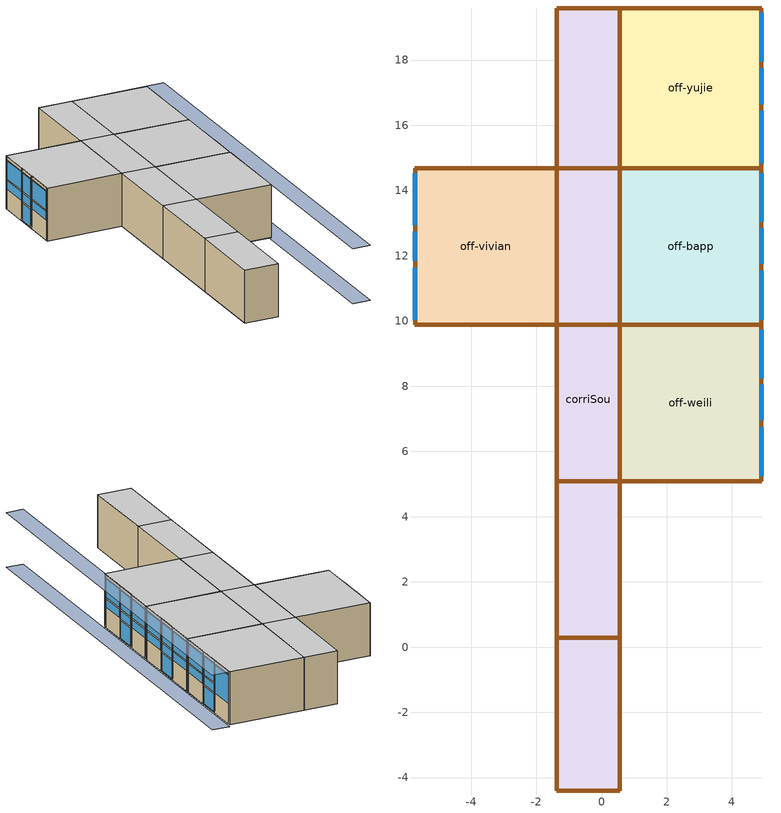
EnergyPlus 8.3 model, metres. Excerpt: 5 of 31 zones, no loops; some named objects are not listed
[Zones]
corriSou
 floor to underfloor_void_space (internal_floor_4): 0.56,-4.41 -1.37,-4.41 -1.37,19.6 0.56,19.6 z1.12
 wall to off-weili (internal_partition_9): 0.56,5.09 0.56,9.89 z1.12:4.12
 wall to off-zhiang (internal_partition_9): 0.56,0.29 0.56,5.09 z1.12:4.12
 wall to off-nina (internal_partition_9): 0.56,-4.41 0.56,0.29 z1.12:4.12
 wall to off-omer (internal_partition_9): -1.37,0.29 -1.37,5.09 z1.12:4.12
 wall to smallConf (internal_partition_9): -1.37,-4.41 -1.37,0.29 z1.12:4.12
 wall to off-chenlu (internal_partition_9): -1.37,5.09 -1.37,9.89 z1.12:4.12
 wall to off-vivian (internal_partition_9): -1.37,9.89 -1.37,14.69 z1.12:4.12
 wall to off-james (internal_partition_9): -1.37,14.69 -1.37,19.6 z1.12:4.12
 wall to corriNor (internal_partition_9): -1.37,19.6 0.56,19.6 z1.12:4.12
 wall to off-bapp (internal_partition_9): 0.56,9.89 0.56,14.69 z1.12:4.12
 wall to off-yujie (internal_partition_9): 0.56,14.69 0.56,19.6 z1.12:4.12
 wall adiabatic (insulated_metal_panel_wall_5): -1.37,-4.41 0.56,-4.41 z1.12:4.12
 door inside (IRTSurface): 0.56,-4.41 0.56,0.29 / 0.56,0.29 0.56,5.09 / -1.37,-4.41 -1.37,0.29 / -1.37,0.29 -1.37,5.09 / -1.37,5.09 -1.37,9.89 / -1.37,9.89 -1.37,14.69 / -1.37,14.69 -1.37,19.6 / -1.37,19.6 0.56,19.6 / 0.56,5.09 0.56,9.89 / 0.56,9.89 0.56,14.69 / 0.56,14.69 0.56,19.6 z1.12:4.12; -1.37,0.29 0.56,0.29 0.56,5.08 -1.37,5.08 z4.12; -1.37,5.09 0.56,5.09 0.56,9.88 -1.37,9.88 z4.12; -1.37,9.89 0.56,9.89 0.56,14.68 -1.37,14.68 z4.12; -1.37,-4.41 0.56,-4.41 0.56,0.28 -1.37,0.28 z4.12; -1.37,14.69 0.56,14.69 0.56,19.59 -1.37,19.59 z4.12
 ceiling to roofS1 (ceiling_tile_panel_12): -1.37,0.29 0.56,0.29 0.56,5.09 -1.37,5.09 z4.12
 ceiling to roofS2 (ceiling_tile_panel_12): -1.37,5.09 0.56,5.09 0.56,9.89 -1.37,9.89 z4.12
 ceiling to roofS3 (ceiling_tile_panel_12): -1.37,9.89 0.56,9.89 0.56,14.69 -1.37,14.69 z4.12
 ceiling to roofS0 (ceiling_tile_panel_12): -1.37,-4.41 0.56,-4.41 0.56,0.29 -1.37,0.29 z4.12
 ceiling to roofS4 (ceiling_tile_panel_12): -1.37,14.69 0.56,14.69 0.56,19.6 -1.37,19.6 z4.12
off-yujie
 floor to underfloor_void_space (internal_floor_4): 4.91,14.69 0.56,14.69 0.56,19.6 4.91,19.6 z1.12
 wall outside (insulated_metal_panel_wall_5): 4.91,16.6 4.91,17.8 / 4.91,17.9 4.91,19.46 / 4.91,14.83 4.91,16.5 z1.12:3.92
 wall outside (insulated_metal_panel_wall_mull): 4.91,16.6 4.91,17.8 / 4.91,17.9 4.91,19.46 / 4.91,14.83 4.91,16.5 z3.92:4.12
 wall outside (window_frame_uip0p49_mull_17): 4.91,17.8 4.91,17.9 / 4.91,19.46 4.91,19.6 / 4.91,14.69 4.91,14.83 / 4.91,16.5 4.91,16.6 z1.12:4.12
 wall to stairNcom (internal_partition_9): 0.56,19.6 4.91,19.6 z1.12:4.12
 wall to off-bapp (internal_partition_9): 0.56,14.69 4.91,14.69 z1.12:4.12
 window (lowe_double_layer_uip0d43_100123456): 4.91,16.65 4.91,17.75 z1.17:2.17; 4.91,16.65 4.91,17.75 / 4.91,14.84 4.91,16.45 z2.84:3.87; 4.91,16.65 4.91,17.75 / 4.91,14.84 4.91,16.45 z2.27:2.73; 4.91,17.95 4.91,19.45 z2.27:3.87
 door inside (IRTSurface): 0.56,19.6 4.91,19.6 / 0.56,14.69 4.91,14.69 z1.12:4.12; 0.56,14.69 4.91,14.69 4.91,19.59 0.56,19.59 z4.12
 ceiling to roofS4 (ceiling_tile_panel_12): 0.56,14.69 4.91,14.69 4.91,19.6 0.56,19.6 z4.12
off-bapp
 floor to underfloor_void_space (internal_floor_4): 4.91,9.89 0.56,9.89 0.56,14.69 4.91,14.69 z1.12
 wall outside (insulated_metal_panel_wall_5): 4.91,11.7 4.91,12.9 / 4.91,13 4.91,14.55 / 4.91,10.03 4.91,11.6 z1.12:3.92
 wall outside (insulated_metal_panel_wall_mull): 4.91,11.7 4.91,12.9 / 4.91,13 4.91,14.55 / 4.91,10.03 4.91,11.6 z3.92:4.12
 wall outside (window_frame_uip0p49_mull_17): 4.91,12.9 4.91,13 / 4.91,14.55 4.91,14.69 / 4.91,9.89 4.91,10.03 / 4.91,11.6 4.91,11.7 z1.12:4.12
 wall to off-weili (internal_partition_9): 4.91,9.89 0.56,9.89 z1.12:4.12
 window (lowe_double_layer_uip0d43_100123456): 4.91,11.75 4.91,12.85 z1.17:2.17; 4.91,11.75 4.91,12.85 / 4.91,13.05 4.91,14.54 / 4.91,10.04 4.91,11.55 z2.84:3.87; 4.91,11.75 4.91,12.85 / 4.91,13.05 4.91,14.54 / 4.91,10.04 4.91,11.55 z2.27:2.73
 door inside (IRTSurface): 4.91,9.89 0.56,9.89 z1.12:4.12; 0.56,9.89 4.91,9.89 4.91,14.68 0.56,14.68 z4.12
 ceiling to roofS3 (ceiling_tile_panel_12): 0.56,9.89 4.91,9.89 4.91,14.69 0.56,14.69 z4.12
off-weili
 floor to underfloor_void_space (internal_floor_4): 4.91,5.09 0.56,5.09 0.56,9.89 4.91,9.89 z1.12
 wall outside (insulated_metal_panel_wall_5): 4.91,6.9 4.91,8.1 / 4.91,8.2 4.91,9.75 / 4.91,5.23 4.91,6.8 z1.12:3.92
 wall outside (insulated_metal_panel_wall_mull): 4.91,6.9 4.91,8.1 / 4.91,8.2 4.91,9.75 / 4.91,5.23 4.91,6.8 z3.92:4.12
 wall outside (window_frame_uip0p49_mull_17): 4.91,8.1 4.91,8.2 / 4.91,9.75 4.91,9.89 / 4.91,5.09 4.91,5.23 / 4.91,6.8 4.91,6.9 z1.12:4.12
 wall to off-zhiang (internal_partition_9): 0.56,5.09 4.91,5.09 z1.12:4.12
 window (lowe_double_layer_uip0d43_100123456): 4.91,6.95 4.91,8.05 z1.17:2.17; 4.91,6.95 4.91,8.05 / 4.91,8.25 4.91,9.74 / 4.91,5.24 4.91,6.75 z2.84:3.87; 4.91,6.95 4.91,8.05 / 4.91,8.25 4.91,9.74 / 4.91,5.24 4.91,6.75 z2.27:2.73
 door inside (IRTSurface): 0.56,5.09 4.91,5.09 z1.12:4.12; 0.56,5.09 4.91,5.09 4.91,9.88 0.56,9.88 z4.12
 ceiling to roofS2 (ceiling_tile_panel_12): 0.56,5.09 4.91,5.09 4.91,9.89 0.56,9.89 z4.12
off-vivian
 floor to underfloor_void_space (internal_floor_4): -1.37,9.89 -5.72,9.89 -5.72,14.69 -1.37,14.69 z1.12
 wall outside (insulated_metal_panel_wall_5): -5.72,14.55 -5.72,12.89 / -5.72,12.79 -5.72,11.79 / -5.72,11.69 -5.72,10.03 z1.12:3.92
 wall outside (insulated_metal_panel_wall_mull): -5.72,14.55 -5.72,12.89 / -5.72,12.79 -5.72,11.79 / -5.72,11.69 -5.72,10.03 z3.92:4.12
 wall outside (window_frame_uip0p49_mull_17): -5.72,14.69 -5.72,14.55 / -5.72,12.89 -5.72,12.79 / -5.72,11.79 -5.72,11.69 / -5.72,10.03 -5.72,9.89 z1.12:4.12
 wall to off-chenlu (internal_partition_9): -1.37,9.89 -5.72,9.89 z1.12:4.12
 wall to off-james (internal_partition_9): -5.72,14.69 -1.37,14.69 z1.12:4.12
 window (lowe_double_layer_uip0d43_100123456): -5.72,14.54 -5.72,12.94 / -5.72,12.74 -5.72,11.84 / -5.72,11.64 -5.72,10.04 z2.84:3.87; -5.72,14.54 -5.72,12.94 / -5.72,12.74 -5.72,11.84 / -5.72,11.64 -5.72,10.04 z2.27:2.74; -5.72,12.74 -5.72,11.84 z1.17:2.17
 door inside (IRTSurface): -1.37,9.89 -5.72,9.89 / -5.72,14.69 -1.37,14.69 z1.12:4.12; -5.72,9.89 -1.37,9.89 -1.37,14.68 -5.72,14.68 z4.12
 ceiling to roofS3 (ceiling_tile_panel_12): -5.72,9.89 -1.37,9.89 -1.37,14.69 -5.72,14.69 z4.12
shading: 5.91,-4.41 4.91,-4.41 4.91,19.6 5.91,19.6 z4.12; 5.91,-4.41 4.91,-4.41 4.91,19.6 5.91,19.6 z1.02
[Building]
Building: North Axis {deg}=15; Terrain=Suburbs; Loads Convergence Tolerance Value=0.04; Temperature Convergence Tolerance Value {deltaC}=0.4; Solar Distribution=FullExterior; Maximum Number of Warmup Days=25; Minimum Number of Warmup Days=6
[Site:Location]
Pittsburgh PA USA: Latitude {deg}=40.36; Longitude {deg}=-79.92; Time Zone {hr}=-5; Elevation {m}=388
[SizingPeriod:DesignDay] Day of Month=15; Humidity Condition Type=WetBulb; Barometric Pressure {Pa}=96749.9; Wind Direction {deg}=0; Rain Indicator=No; Snow Indicator=No
Name | Month | Day Type | Maximum Dry-Bulb Temperature {C} | Daily Dry-Bulb Temperature Range {deltaC} | Wetbulb or DewPoint at Maximum Dry-Bulb {C} | Wind Speed {m/s} | Daylight Saving Time Indicator | Sky Clearness
Summer Design Day in Pittsburgh PA 99.6 | 7 | SummerDesignDay | 32.2 | 9.8 | 22.4 | 0 | Yes | 0.98
Winter Design Day in Pittsburgh PA 99.6 | 1 | WinterDesignDay | -14.7 | 0 | -14.7 | 11.2 | No | 0
[Site:GroundTemperature:BuildingSurface]
18, 18, 18, 18, 18, 18, 18, 18, 18, 18, 18, 18
[Site:GroundTemperature:FCfactorMethod]
January Ground Temperature {C}=2.1; February Ground Temperature {C}=1.21; March Ground Temperature {C}=2.79; April Ground Temperature {C}=5.27; May Ground Temperature {C}=11.76; June Ground Temperature {C}=16.77; July Ground Temperature {C}=20.14; August Ground Temperature {C}=21.17; September Ground Temperature {C}=19.42; October Ground Temperature {C}=15.53; November Ground Temperature {C}=10.34; December Ground Temperature {C}=5.52
[Site:GroundTemperature:Shallow]
14, 14, 14, 14, 14, 14, 14, 14, 14, 14, 14, 14
[Site:GroundTemperature:Deep]
14, 14, 14, 14, 14, 14, 14, 14, 14, 14, 14, 14
[Site:GroundReflectance]
0.2, 0.2, 0.2, 0.2, 0.2, 0.2, 0.2, 0.2, 0.2, 0.2, 0.2, 0.2
[Site:GroundReflectance:SnowModifier]
2, 2
[Material]
aerated_concrete_1cm: Rough, 0.05, 1.13, 2000, 1000, 0.9, 0.6, 0.6
steel_5mm: Rough, 0.05, 45, 7800, 480, 0.9, 0.6, 0.6
foam_polyisocyanate_105mm: Rough, 0.085, 0.03, 45, 1470, 0.9, 0.6, 0.6
gypsum_plasterboard_25mm: Rough, 0.025, 0.25, 900, 1000, 0.9, 0.5, 0.5
aluminium_2mm: Rough, 0.003, 230, 2700, 880, 0.9, 0.6, 0.6
pvc_3cm: Rough, 0.01, 0.16, 1380, 1000, 0.9, 0.6, 0.6
ceiling_tile_1cm: Rough, 0.005, 0.056, 380, 1000, 0.9, 0.5, 0.5
copper_2mm: Rough, 0.002, 400, 8600, 390, 0.9, 0.6, 0.6
[Material:NoMass] Roughness=Rough; Thermal Absorptance=0.9; Solar Absorptance=0.7; Visible Absorptance=0.7
Name | Thermal Resistance {m2-K/W}
carpet | 0.28
air_gap_10mm | 0.15
[Material:InfraredTransparent]
IRTMaterial
[WindowMaterial:Glazing]
lowe_glazing; glass_3mm: SpectralAverage, 0.006, 0.36, 0.093, 0.2, 0.5, 0.035, 0.054, 0, 0.84, 0.1, 0.9, 1
[WindowMaterial:Gas]
air_gap_6mm: Gas Type=Air; Thickness {m}=0.006
[WindowMaterial:Shade]
internal_shade_30004: Solar Transmittance=0.05; Solar Reflectance=0.35; Visible Transmittance=0.05; Visible Reflectance=0.35; Infrared Hemispherical Emissivity=0.9; Infrared Transmittance=0; Thickness {m}=0.005; Conductivity {W/m-K}=0.1; Shade to Glass Distance {m}=0.05; Top Opening Multiplier=0; Bottom Opening Multiplier=0; Left-Side Opening Multiplier=0; Right-Side Opening Multiplier=0; Airflow Permeability=0
[WindowMaterial:Blind]
external_reflector_30001: Horizontal, 0.37, 0.37, 0.01, 0, 1, 0.132, 0.7, 0.7, 0.132, 0.7, 0.7, 0.137, 0.7, 0.7, 0.137, 0.7, 0.7, 0, 0.84, 0.84, 1, 0.5, 0.5, 0.5, 0.5, 0, 90
blind_3002: Horizontal, 0.007, 0.005, 0.0002, 20, 221, 0, 0.8, 0.8, 0, 0.8, 0.8, 0, 0.8, 0.8, 0, 0.8, 0.8, 0, 0.9, 0.9, 0.02, 0.5, 0.5, 0.5, 0.5, 0, 0
[Construction]
insulated_metal_panel_wall_5: steel_5mm, foam_polyisocyanate_105mm, steel_5mm
internal_partition_9: gypsum_plasterboard_25mm, air_gap_10mm, gypsum_plasterboard_25mm
lowe_double_layer_uip0d43_100123456: lowe_glazing, air_gap_6mm, glass_3mm
lowe_double_layer_inside_blind_2001: lowe_glazing, air_gap_6mm, glass_3mm, blind_3002
lowe_double_layer_inside_shade_2003: lowe_glazing, air_gap_6mm, glass_3mm, internal_shade_30004
lowe_double_layer_outside_reflector_2004: external_reflector_30001, lowe_glazing, air_gap_6mm, glass_3mm
lowe_double_layer_outside_blind_2006: blind_3002, lowe_glazing, air_gap_6mm, glass_3mm
internal_floor_4: aerated_concrete_1cm, carpet
internal_floor_noCarpet: aerated_concrete_1cm
ceiling_tile_panel_12: ceiling_tile_1cm
IRTSurface: IRTMaterial
[Construction:InternalSource]
window_frame_uip0p49_mull_17: 2, 2, 1, 0.3, aluminium_2mm, pvc_3cm, copper_2mm
insulated_metal_panel_wall_mull: 2, 2, 1, 0.3, steel_5mm, foam_polyisocyanate_105mm, copper_2mm
[WindowProperty:ShadingControl] Shading Control Type=AlwaysOn; Shading Control Is Scheduled=No; Glare Control Is Active=No; Setpoint 2 {W/m2 or deg C}=0
Name | Shading Type | Construction with Shading | Type of Slat Angle Control for Blinds
interior_blind_control_1001 | InteriorBlind | lowe_double_layer_inside_blind_2001 | FixedSlatAngle
interior_shade_control_1003 | InteriorShade | lowe_double_layer_inside_shade_2003 | FixedSlatAngle
external_reflector_control_1004 | ExteriorBlind | lowe_double_layer_outside_reflector_2004 | BlockBeamSolar
external_blind_control_1006 | ExteriorBlind | lowe_double_layer_outside_blind_2006 | FixedSlatAngle
[Zone] Type=1; Multiplier=1; Zone Inside Convection Algorithm=TARP; Part of Total Floor Area=Yes
corriSou; off-yujie; off-bapp; off-weili; off-vivian
[RoomAirModelType] Room-Air Modeling Type=UnderFloorAirDistributionInterior; Air Temperature Coupling Strategy=DIRECT
Name | Zone
off-yujie RoomAir Model | off-yujie
off-bapp RoomAir Model | off-bapp
off-vivian RoomAir Model | off-vivian
off-weili RoomAir Model | off-weili
[InternalMass] Construction=internal_floor_noCarpet
Name | Zone | Total area exposed to Zone {m2} was 50.1234 | Total area exposed to Zone {m2}
yujie_intMass | off-yujie | 60.1234
bapp_intMass | off-bapp |  | 60.1234
vivian_intMass | off-vivian |  | 60.1234
weili_intMass | off-weili |  | 60.1234
[RoomAirSettings:UnderFloorAirDistributionInterior] Number of Diffusers=2; Power per Plume=Autocalculate; Design Effective Area of Diffuser {m2}=Autocalculate; Diffuser Slot Angle from Vertical {deg}=Autocalculate; Temperature Difference Threshold for Reporting {deltaC}=0.001; Diffuser Type=Swirl; Transition Height {m}=1.7; Coefficient A=Autocalculate; Coefficient B=Autocalculate; Coefficient C=Autocalculate; Coefficient D=Autocalculate; Coefficient E=Autocalculate
off-yujie; off-bapp; off-vivian; off-weili
[ZoneMixing] Schedule=On 24/7; Design Flow Rate Calculation Method=AirChanges/Hour; Air Changes per Hour {ACH}=10; Delta Temperature=0
Name | Zone | Source Zone
stairNcom_to_yujie_mixing | off-yujie | stairNcom
yujie_to_stairNcom_mixing | stairNcom | off-yujie
yujie_to_corriSou_mixing | corriSou | off-yujie
corriSou_to_yujie_mixing | off-yujie | corriSou
yujie_to_bapp_mixing | off-bapp | off-yujie
bapp_to_yujie_mixing | off-yujie | off-bapp
corriSou_to_bapp_mixing | off-bapp | corriSou
bapp_to_corriSou_mixing | corriSou | off-bapp
weili_to_bapp_mixing | off-bapp | off-weili
bapp_to_weili_mixing | off-weili | off-bapp
weili_to_corriSou_mixing | corriSou | off-weili
corriSou_to_weili_mixing | off-weili | corriSou
weili_to_zhiang_mixing | off-zhiang | off-weili
zhiang_to_weili_mixing | off-weili | off-zhiang
corriSou_to_zhiang_mixing | off-zhiang | corriSou
zhiang_to_corriSou_mixing | corriSou | off-zhiang
nina_to_corriSou_mixing | corriSou | off-nina
corriSou_to_nina_mixing | off-nina | corriSou
smallConf_to_corriSou_mixing | corriSou | smallConf
corriSou_to_smallConf_mixing | smallConf | corriSou
corriSou_to_omer_mixing | off-omer | corriSou
omer_to_corriSou_mixing | corriSou | off-omer
chenlu_to_corriSou_mixing | corriSou | off-chenlu
corriSou_to_chenlu_mixing | off-chenlu | corriSou
chenlu_to_vivian_mixing | off-vivian | off-chenlu
vivian_to_chenlu_mixing | off-chenlu | off-vivian
corriSou_to_vivian_mixing | off-vivian | corriSou
vivian_to_corriSou_mixing | corriSou | off-vivian
james_to_vivian_mixing | off-vivian | off-james
vivian_to_james_mixing | off-james | off-vivian
james_to_corriSou_mixing | corriSou | off-james
corriSou_to_james_mixing | off-james | corriSou
corriNor_to_corriSou_mixing | corriSou | corriNor
corriSou_to_corriNor_mixing | corriNor | corriSou
[People] Number of People Calculation Method=People; Fraction Radiant=0.3; Sensible Heat Fraction=AutoCalculate; Carbon Dioxide Generation Rate {m3/s-W}=3.82e-08; Enable ASHRAE 55 Comfort Warnings=No; Mean Radiant Temperature Calculation Type=ZoneAveraged; Work Efficiency Schedule=Work efficiency; Clothing Insulation Calculation Method=ClothingInsulationSchedule; Clothing Insulation Schedule=Clothing Schedule Normal; Air Velocity Schedule=AirVelocitySchedule
Name | Zone or ZoneList | Number of People Schedule | Number of People | Activity Level Schedule
People corriSou | corriSou | iw_circulation_occ | 4.63393 | Activity Schedule Walking
People off-yujie | off-yujie | iw_office_term_related_occ | 3 | Activity Schedule Seated
People off-bapp | off-bapp | iw_office_term_related_occ | 2 | Activity Schedule Seated
People off-weili | off-weili | iw_office_term_related_occ | 2 | Activity Schedule Seated
People off-vivian | off-vivian | iw_office_term_related_occ | 1 | Activity Schedule Seated
[Lights] Schedule=iw_off; Design Level Calculation Method=LightingLevel; Return Air Fraction=0; Fraction Radiant=0.42; Fraction Visible=0.18; Fraction Replaceable=1
Name | Zone or ZoneList | Lighting Level {W}
corriSou General lighting | corriSou | 834.1074
off-yujie General lighting | off-yujie | 384.453
off-bapp General lighting | off-bapp | 375.84
off-weili General lighting | off-weili | 375.84
off-vivian General lighting | off-vivian | 375.84
[ElectricEquipment] Schedule=iw_office_term_related_occ; Design Level Calculation Method=EquipmentLevel; Fraction Latent=0; Fraction Radiant=0.2; Fraction Lost=0
Name | Zone or ZoneList | Design Level {W}
off-yujie Computing gain 1 | off-yujie | 300
off-bapp Computing gain 1 | off-bapp | 150
off-weili Computing gain 1 | off-weili | 300
off-vivian Computing gain 1 | off-vivian | 150
[ZoneInfiltration:DesignFlowRate] Schedule=Infiltration_Mar_More; Design Flow Rate Calculation Method=Flow/zone; Constant Term Coefficient=1.2; Temperature Term Coefficient=0; Velocity Term Coefficient=0; Velocity Squared Term Coefficient=0
Name | Zone or ZoneList | Design Flow Rate {m3/s}
corriSou Infiltration | corriSou | 0.011585
off-yujie Infiltration | off-yujie | 0.00534
off-bapp Infiltration | off-bapp | 0.00522
off-weili Infiltration | off-weili | 0.00522
off-vivian Infiltration | off-vivian | 0.00522
[Schedule:Compact]
Work efficiency: Through: 12/31, For: AllDays, Until: 24:00, 0
AirVelocitySchedule: Through: 12/31, For: AllDays, Until: 24:00, .137
On 24/7: Through: 12/31, For: AllDays, Until: 24:00, 1
Infiltration_Mar_More: Through: 28 Feb, For: AllDays, Until: 24:00, 1, Through: 31 Mar, For: AllDays, Until: 24:00, 1.2, Through: 31 Dec, For: AllDays, Until: 24:00, 1.2
iw_circulation_occ: Through: 31 Dec, For: Weekdays SummerDesignDay, Until: 07:00, 0, Until: 08:00, 0.25, Until: 09:00, 0.5, Until: 12:00, 1, Until: 14:00, 0.75, Until: 17:00, 1, Until: 18:00, 0.5, Until: 19:00, 0.25, Until: 24:00, 0, For: Weekends, Until: 24:00, 0, For: Holidays, Until: 24:00, 0, For: WinterDesignDay AllOtherDays, Until: 24:00, 0
iw_office_term_related_occ: Through: 15 Jan, For: AllDays, Until: 24:00, 0.05, Through: 1 Jun, For: Weekdays SummerDesignDay, Until: 08:00, 0.25, Until: 09:00, 0.75, Until: 12:00, 1, Until: 13:00, 0.75, Until: 17:00, 1, Until: 18:00, 0.5, Until: 19:00, 0.25, Until: 24:00, 0.05, For: Weekends, Until: 24:00, 0.05, For: Holidays, Until: 24:00, 0.05, For: WinterDesignDay AllOtherDays, Until: 24:00, 0.05, Through: 1 Sep, For: AllDays, Until: 24:00, 0.05, Through: 20 Dec, For: Weekdays SummerDesignDay, Until: 08:00, 0.25, Until: 09:00, 0.75, Until: 12:00, 1, Until: 13:00, 0.75, Until: 17:00, 1, Until: 18:00, 0.5, Until: 19:00, 0.25, Until: 24:00, 0.05, For: Weekends, Until: 24:00, 0.05, For: Holidays, Until: 24:00, 0.05, For: WinterDesignDay AllOtherDays, Until: 24:00, 0.05, Through: 31 Dec, For: AllDays, Until: 24:00, 0.05
iw_off: Through: 31 Dec, For: SummerDesignDay, Until: 24:00, 1, For: Weekdays, Until: 24:00, 0, For: Weekends, Until: 24:00, 0, For: Holidays, Until: 24:00, 0, For: WinterDesignDay AllOtherDays, Until: 24:00, 0
Activity Schedule Walking: Through: 12/31, For: AllDays, Until: 24:00, 126
Clothing Schedule Normal: Through: 4/1, For: AllDays, Until: 24:00, 1, Through: 9/30, For: AllDays, Until: 24:00, .5, Through: 12/31, For: AllDays, Until: 24:00, 1
Activity Schedule Seated: Through: 12/31, For: AllDays, Until: 24:00, 110.7
